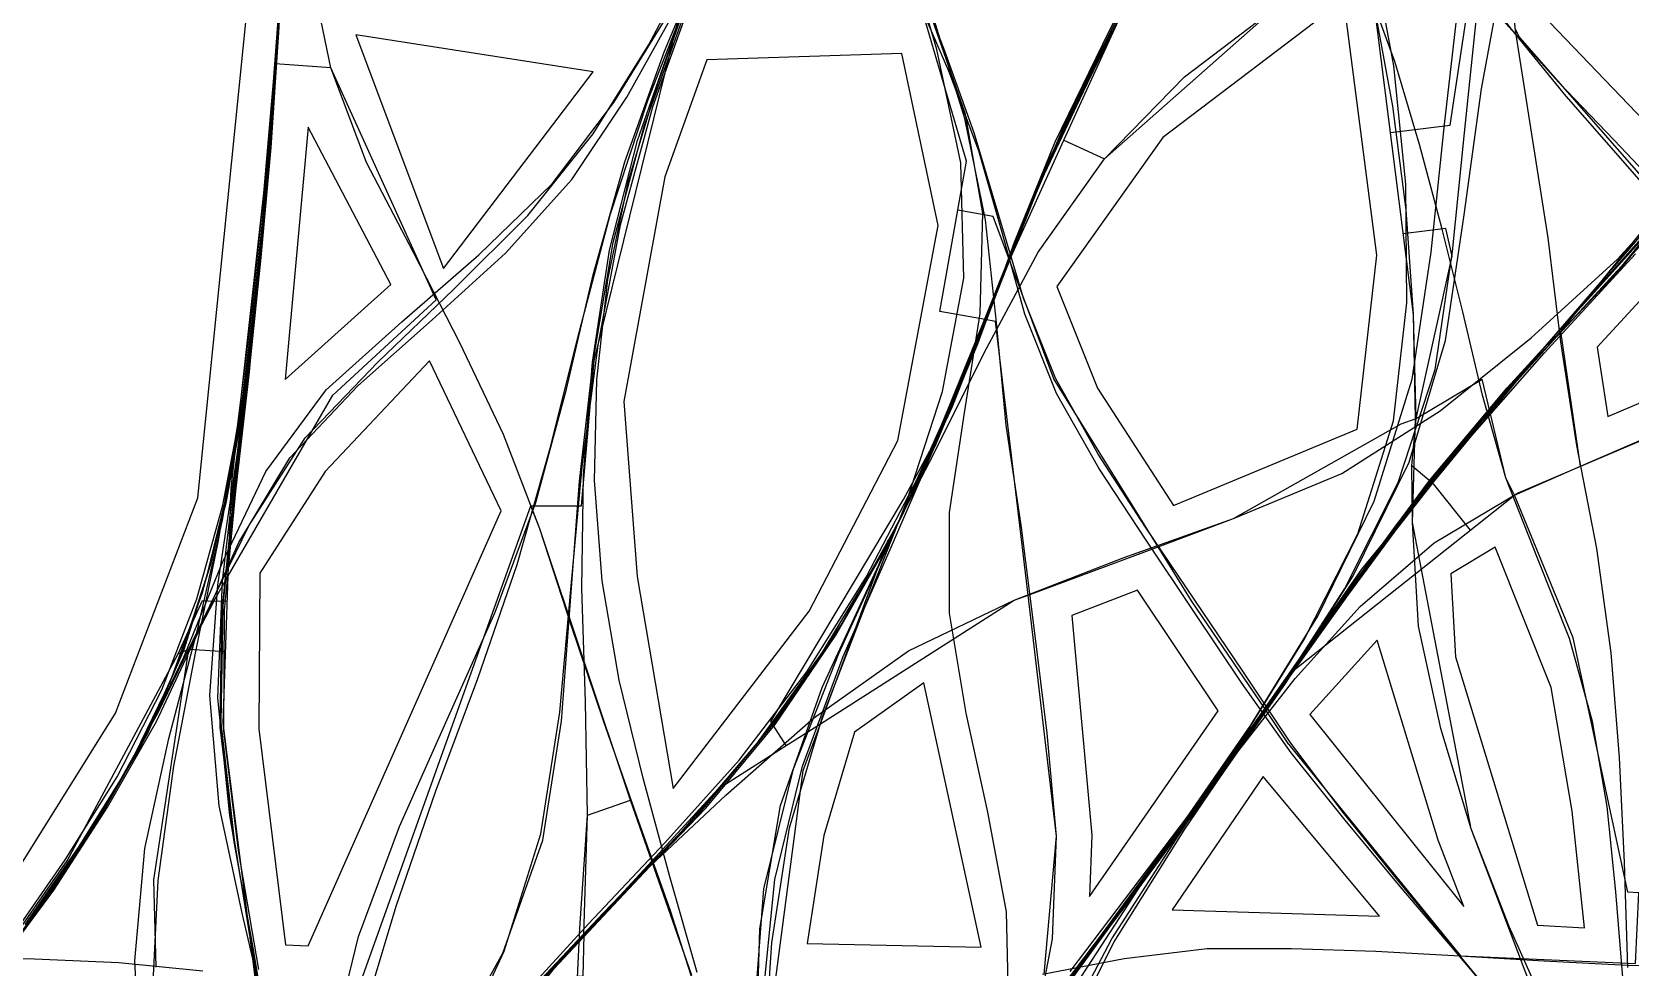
# Model space of a CAD drawing. Header units: metres. Extents: x 465982 to 489928, y 209046 to 231790.
# Drawn here: x 484344 to 486139, y 226952 to 228002 of the extents above; entities that cross this region are included whole.
import ezdxf

# ---------------------------------------------------------------- set-up
doc = ezdxf.new("R2010")
doc.units = ezdxf.units.M
for name, color, linetype in [('WOOL_PARCELS', 32, 'CONTINUOUS'), ('WOOL_ROADS_L1', 30, 'CONTINUOUS'), ('WOOL_ROADS_L2', 94, 'CONTINUOUS'), ('WOOL_THREADS', 8, 'CONTINUOUS')]:
    doc.layers.add(name, color=color, linetype=linetype)

msp = doc.modelspace()

# ---------------------------------------------------------------- linework, layer by layer
at = {"layer": 'WOOL_PARCELS'}
for points in [[(484279.912, 226985.049), (484437.595, 227237.13), (484530.112, 227478.709), (484585.106, 228024.097), (484296.237, 228117.79), (483933.637, 228296.469), (483688.208, 228280.441), (482703.265, 227958.546), (482092.399, 227690.637), (482524.109, 227449.001), (482984.314, 227268.344), (483600.824, 227103.013)], [(486181.786, 227874.634), (486250.374, 227967.36), (486233.603, 228079.565), (486045.257, 228055.392), (486049.322, 228012.626)], [(485626.215, 227470.001), (485832.714, 227555.991), (485854.74, 227751.315), (485817.841, 228037.712), (485614.47, 227883.559), (485495.182, 227716.046), (485540.857, 227601.883)], [(484806.149, 227736.488), (484974.095, 227957.047), (484707.777, 227998.837)], [(485064.21, 227152.33), (485216.914, 227351.555), (485316.414, 227543.133), (485361.778, 227784.717), (485320.997, 227977.895), (485102.091, 227970.661), (485054.849, 227839.264), (485008.584, 227586.901), (485023.601, 227390.564)], [(484628.201, 227611.707), (484746.865, 227718.204), (484654.08, 227894.994)], [(486114.549, 227570.047), (486166.452, 227592.295), (486193.696, 227747.205), (486102.421, 227647.849)], [(484628.499, 226976.956), (484653.977, 226975.574), (484870.967, 227464.186), (484790.333, 227632.681), (484673.245, 227508.325), (484599.79, 227394.074), (484598.685, 227219.279)], [(486035.275, 226998.791), (486088.091, 226996.008), (486074.412, 227126.941), (486050.787, 227265.806), (485987.938, 227423.359), (485937.923, 227393.526), (485943.304, 227300.17)], [(485531.842, 227031.123), (485676.542, 227239.671), (485585.722, 227375.124), (485511.958, 227346.528), (485534.583, 227099.863)], [(485923.64, 227094.233), (485855.072, 227318.923), (485779.604, 227235.404), (485952.647, 227019.814)], [(485410.096, 226974.194), (485345.823, 227270.889), (485267.908, 227215.783), (485233.304, 227099.477), (485214.796, 226978.413)], [(485624.774, 227016.087), (485857.734, 227008.995), (485726.965, 227165.853)]]:
    msp.add_lwpolyline(points, close=True, dxfattribs=at)
at = {"layer": 'WOOL_ROADS_L1'}
for points in [[(486045.025, 226884.986), (485960.945, 227107.175), (485895.075, 227451.213), (485894.209, 227514.569), (485898.891, 227567.93), (485896.005, 227684.608), (485851.752, 228033.888), (485799.633, 228261.404), (485785.652, 228610.49), (485792.572, 228694.643), (485793.088, 228716.105), (485775.981, 228774.444), (485741.162, 228907.332), (485711.42, 228964.492), (485703.202, 228973.355), (485662.198, 229059.09), (485606.294, 229166.532), (485578.6, 229213.045)], [(484564.325, 227391.335), (484567.665, 227489.649), (484611.025, 227881.956), (484629.337, 228144.544), (484675.147, 228536.111), (484777.578, 228736.308)], [(481061.714, 222099.2), (481429.162, 222500.35), (481571.738, 222658.328), (481783.936, 222911.082), (481983.307, 223170.11), (482309.838, 223605.63), (482758.87, 224223.116), (482957.182, 224485.097), (483091.953, 224656.328), (483236.881, 224953.579), (483311.462, 225161.482), (483433.296, 225469.541), (483523.504, 225670.635), (483671.837, 225964.697), (483778.19, 226156.247), (483949.208, 226436.846), (484069.357, 226620.172), (484383.112, 227071.078), (484507.913, 227303.72), (484535.196, 227363.325), (484547.875, 227362.894), (484564.325, 227391.335)], [(484611.165, 226595.793), (484607.808, 226833.314), (484558.706, 227225.882), (484564.325, 227391.335)]]:
    msp.add_lwpolyline(points, dxfattribs=at)
at = {"layer": 'WOOL_ROADS_L2'}
for points in [[(485503.003, 227880.271), (485574.301, 228036.066), (485659.183, 228049.681), (485790.855, 228065.398)], [(485503.003, 227880.271), (485548.773, 227859.325), (485741.396, 228029.279), (485790.855, 228065.398)], [(485870.12, 227888.918), (485937.381, 227897.44), (485962.49, 228064.093)], [(484961.103, 227469.75), (484975.549, 227632.469), (485068.926, 228012.27)], [(485363.795, 227687.947), (485393.575, 227856.739), (485346.75, 228017.291)], [(486009.935, 228005.743), (486014.987, 227995.585), (486178.53, 227809.634)], [(484564.325, 227391.335), (484681.59, 227594.071), (484797.706, 227701.078), (484679.561, 227961.7)], [(484679.561, 227961.7), (484616.891, 227966.071)], [(485442.232, 227745.599), (485503.003, 227880.271)], [(485423.904, 227794.728), (485383.88, 227801.79)], [(486061.573, 227665.746), (486178.53, 227809.634)], [(485442.232, 227745.599), (485423.904, 227794.728)], [(485932.181, 227781.36), (485884.512, 227775.32)], [(485898.891, 227567.93), (485939.653, 227750.361), (485932.181, 227781.36)], [(485414.726, 227678.961), (485442.232, 227745.599)], [(485608.993, 227423.88), (485491.926, 227612.386), (485442.232, 227745.599)], [(485190.976, 227200.569), (485173.79, 227227.558), (485323.112, 227477.017), (485357.563, 227540.477), (485414.726, 227678.961)], [(485414.726, 227678.961), (485363.795, 227687.947)], [(485426.428, 227676.897), (485414.726, 227678.961)], [(485462.911, 227369.583), (485426.428, 227676.897)], [(485755.814, 227280.718), (485838.104, 227398.656), (486042.205, 227646.658), (486061.573, 227665.746)], [(486083.592, 227514.33), (486061.573, 227665.746)], [(485898.891, 227567.93), (485972.996, 227612.025)], [(485999.717, 227501.165), (485972.996, 227612.025)], [(485608.993, 227423.88), (485693.802, 227455.403), (485882.345, 227561.917), (485898.891, 227567.93)], [(486083.592, 227514.33), (486210.992, 227569.4)], [(485918.254, 227494.451), (485894.209, 227514.569)], [(486009.493, 227481.919), (486083.592, 227514.33)], [(485918.254, 227494.451), (485959.587, 227442.337)], [(486009.493, 227481.919), (485999.717, 227501.165)], [(485755.814, 227280.718), (486009.493, 227481.919)], [(486145.537, 226955.805), (486149.096, 227035.332), (486136.892, 227035.878), (486075.277, 227321.482), (486009.493, 227481.919)], [(484714.064, 226937.661), (484904.111, 227469.963), (484961.103, 227469.75)], [(484914.283, 227443.914), (484904.111, 227469.963)], [(485016.159, 227139.279), (484914.283, 227443.914)], [(485229.628, 227225.181), (485305.691, 227431.678)], [(485462.911, 227369.583), (485608.993, 227423.88)], [(485646.697, 227363.166), (485608.993, 227423.88)], [(485447.268, 227363.769), (485462.911, 227369.583)], [(485481.154, 226943.889), (485495.053, 227098.843), (485462.911, 227369.583)], [(484563.342, 227362.369), (484547.875, 227362.894), (484520.109, 227309.035)], [(485229.628, 227225.181), (485447.268, 227363.769)], [(485728.833, 227242.049), (485646.697, 227363.166)], [(484483.057, 226951.699), (484480.75, 227049.871), (484520.109, 227309.035)], [(484507.913, 227303.72), (484520.109, 227309.035)], [(484520.109, 227309.035), (484561.435, 227306.25)], [(485728.833, 227242.049), (485755.814, 227280.718)], [(485510.121, 226946.99), (485668.553, 227155.655), (485728.833, 227242.049)], [(485756.023, 227201.954), (485728.833, 227242.049)], [(485190.976, 227200.569), (485229.628, 227225.181)], [(485210.2, 227172.44), (485229.628, 227225.181)], [(485040.123, 227070.897), (485114.655, 227151.969), (485190.976, 227200.569)], [(485756.023, 227201.954), (485948.681, 226964.32), (486145.537, 226955.805)], [(485179.503, 226939.53), (485210.2, 227172.44)], [(484963.874, 226987.956), (484967.866, 227122.355), (485016.159, 227139.279)], [(485040.123, 227070.897), (485016.159, 227139.279)], [(484963.874, 226987.956), (485040.123, 227070.897)], [(485085.163, 226942.379), (485040.123, 227070.897)], [(484750.906, 226724.345), (484937.859, 226959.659), (484963.874, 226987.956)], [(484963.874, 226987.956), (484962.497, 226941.606), (484819.441, 226931.786)]]:
    msp.add_lwpolyline(points, dxfattribs=at)
at = {"layer": 'WOOL_THREADS'}
for points in [[(485501.981, 226929.492), (485589.116, 227046.82), (485674.813, 227165.5), (485759.355, 227284.653), (485844.449, 227403.556), (485933.116, 227519.448), (486028.911, 227629.535), (486128.295, 227736.659), (486220.903, 227848.969), (486303.121, 227969.345), (486381.367, 228092.235), (486460.499, 228214.484), (486534.281, 228339.608), (486600.243, 228468.835), (486662.552, 228600.23), (486730.745, 228728.75), (486803.601, 228854.638), (486877.026, 228980.164), (486945.109, 229108.634), (487003.349, 229241.889), (487051.903, 229379.168), (487087.746, 229520.234), (487108.829, 229664.416), (487113.838, 229810.294)], [(485493.349, 226848.072), (485559.668, 226980.199), (485638.185, 227105.748), (485721.666, 227228.093), (485807.36, 227348.974), (485895.42, 227468.424), (485988.055, 227584.383), (486085.527, 227696.61), (486182.467, 227809.202), (486270.735, 227928.535), (486353.446, 228051.773), (486435.565, 228175.472), (486512.893, 228301.723), (486582.281, 228432.388), (486644.13, 228566.904), (486702.805, 228703.037), (486752.424, 228842.533), (486784.032, 228987.21), (486794.49, 229135.149), (486801.578, 229283.433), (486808.14, 229431.764), (486816.13, 229580.103), (486828.848, 229727.849)], [(485499.268, 226923.775), (485585.471, 227037.671), (485670.306, 227152.938), (485752.077, 227270.126), (485828.193, 227391.052), (485891.097, 227518.939), (485931.91, 227655.436), (485952.849, 227796.704), (485972.258, 227938.173), (485998.163, 228078.332), (486038.357, 228215.099), (486094.44, 228346.362), (486160.584, 228472.973), (486227.038, 228598.924), (486290.399, 228726.63), (486354.649, 228854.08), (486416.121, 228982.632), (486475.369, 229112.339), (486534.433, 229242.229), (486594.382, 229371.455), (486666.124, 229494.564), (486750.578, 229608.864), (486828.848, 229727.849)], [(484890.286, 226907.668), (484984.653, 227010.559), (485080.879, 227111.773), (485171.341, 227218.241), (485251.017, 227332.814), (485319.108, 227454.366), (485377.831, 227580.608), (485428.296, 227710.14), (485478.847, 227839.47), (485538.966, 227964.899), (485600.975, 228089.256), (485661.499, 228214.338), (485717.745, 228340.855), (485772.071, 228467.955), (485832.293, 228592.357), (485905.574, 228709.796), (485986.2, 228822.055), (486062.068, 228938.076), (486124.519, 229062.002), (486170.237, 229192.841), (486207.47, 229326.483), (486254.804, 229456.254), (486298.078, 229587.753)], [(485460.687, 226874.538), (485546.475, 226989.616), (485631.478, 227105.506), (485713.38, 227223.547), (485788.667, 227345.747), (485851.662, 227474.876), (485894.354, 227612.195), (485915.685, 227754.792), (485930.796, 227898.21), (485947.508, 228041.647), (485970.993, 228183.859), (485995.123, 228326.429), (486014.6, 228469.82), (486031.049, 228613.506), (486050.262, 228756.5), (486085.991, 228896.621), (486127.767, 229035.096), (486167.116, 229174.486), (486204.728, 229314.448), (486252.349, 229450.602), (486298.078, 229587.753)], [(485519.046, 226935.492), (485591.921, 227047.162), (485669.718, 227155.68), (485746.488, 227264.69), (485818.684, 227376.949), (485878.856, 227496.028), (485920.468, 227622.862), (485939.816, 227755.339), (485953.432, 227888.634), (485967.104, 228021.845), (485982.78, 228154.77), (486004.306, 228287.137), (486025.528, 228419.693), (486044.71, 228552.629), (486062.637, 228685.381), (486089.494, 228816.856), (486123.976, 228946.104), (486158.068, 229075.274), (486186.477, 229205.524), (486214.907, 229335.744), (486258.01, 229461.055), (486298.078, 229587.753)], [(484902.875, 226920.801), (484996.644, 227021.149), (485090.779, 227120.889), (485178.482, 227226.404), (485255.582, 227339.796), (485321.684, 227459.827), (485379.166, 227584.214), (485429.045, 227711.691), (485479.113, 227838.967), (485538.276, 227962.522), (485598.978, 228085.144), (485657.704, 228208.659), (485710.994, 228334.269), (485753.293, 228463.564), (485785.301, 228596.074), (485805.393, 228730.91), (485818.549, 228866.894), (485832.038, 229002.765), (485855.972, 229137.277), (485897.873, 229267.513), (485962.894, 229387.257), (486025.854, 229508.781)], [(485157.544, 226854.641), (485161.688, 226994.954), (485184.948, 227133.465), (485231.702, 227265.646), (485290.567, 227393.035), (485349.456, 227520.437), (485404.324, 227649.741), (485454.198, 227781.131), (485509.55, 227910.446), (485572.914, 228036.271), (485635.787, 228162.451), (485693.581, 228291.235), (485739.4, 228424.517), (485775.398, 228561.125), (485799.816, 228700.296), (485816.375, 228840.861), (485832.906, 228981.273), (485858.41, 229120.585), (485898.851, 229256.527), (485962.609, 229382.21), (486025.854, 229508.781)], [(485495.288, 226866.02), (485557.237, 226983.635), (485629.38, 227095.631), (485703.176, 227206.501), (485773.125, 227319.682), (485833.374, 227438.389), (485873.476, 227565.341), (485888.423, 227697.893), (485887.38, 227831.183), (485873.991, 227963.837), (485849.714, 228094.877), (485818.659, 228224.331), (485792.657, 228355.06), (485788.857, 228488.175), (485797.687, 228621.008), (485810.311, 228753.406), (485822.377, 228885.667), (485837.234, 229017.453), (485862.335, 229147.843), (485903.5, 229273.962), (485965.64, 229390.47), (486025.854, 229508.781)], [(486136.878, 226951.497), (486132.973, 227069.313), (486127.436, 227187.096), (486118.037, 227304.748), (486102.062, 227421.732), (486079.66, 227537.686), (486061.536, 227653.951), (486047.24, 227770.625), (486028.947, 227887.152), (486010.554, 228003.506), (485999.433, 228120.488), (485999.924, 228238.325), (486002.802, 228356.204), (486002.172, 228474.13), (485994.783, 228591.747), (485974.881, 228707.608), (485948.669, 228822.062), (485926.487, 228937.846), (485917.382, 229055.283), (485924.606, 229172.897), (485946.165, 229288.599), (485986.228, 229398.297), (486025.854, 229508.781)], [(484807.392, 226849.624), (484872.878, 226967.396), (484917.639, 227094.524), (484938.519, 227227.963), (484948.667, 227362.653), (484958.726, 227497.442), (484974.319, 227631.906), (484996.772, 227765.443), (485031.651, 227896.1), (485077.247, 228023.444), (485127.539, 228149.076), (485176.417, 228275.222), (485212.511, 228405.234), (485241.165, 228537.297), (485265.853, 228670.457), (485284.346, 228804.387), (485311.012, 228936.635), (485366.371, 229059.871), (485462.589, 229154.441), (485572.974, 229232.24), (485678.509, 229317.494), (485763.171, 229424.214)], [(485155.37, 226900.865), (485165.869, 227039.565), (485199.203, 227174.576), (485250.207, 227303.863), (485308.173, 227430.278), (485364.454, 227557.452), (485417.025, 227686.112), (485468.304, 227815.105), (485528, 227940.65), (485589.069, 228065.56), (485648.004, 228191.871), (485701.6, 228320.514), (485744.782, 228452.77), (485778.027, 228588.206), (485796.995, 228726.416), (485803.387, 228865.974), (485799.992, 229005.602), (485793.022, 229145.444), (485780.849, 229285.133), (485763.171, 229424.214)], [(485165.423, 226919.454), (485178.402, 227050.12), (485209.591, 227177.555), (485255.169, 227300.487), (485307.867, 227420.592), (485360.202, 227540.926), (485410.217, 227662.209), (485456.833, 227784.808), (485508.318, 227905.689), (485566.327, 228023.74), (485623.842, 228142.04), (485677.892, 228262.209), (485723.371, 228385.598), (485759.072, 228512.256), (485783.56, 228641.392), (485796.537, 228772.161), (485800.062, 228903.302), (485795.446, 229034.103), (485784.584, 229164.616), (485774.839, 229294.447), (485763.171, 229424.214)], [(486051.496, 226890.21), (486003.671, 226997.556), (485960.945, 227107.175), (485926.612, 227219.681), (485901.797, 227334.588), (485895.075, 227451.213), (485898.097, 227567.919), (485896.154, 227685.123), (485887.959, 227802.265), (485872.955, 227918.725), (485851.308, 228034.236), (485822.104, 228147.652), (485793.002, 228261.054), (485778.065, 228376.69), (485780.904, 228493.36), (485790.371, 228609.71), (485798.25, 228726.042), (485800.64, 228842.812), (485797.426, 228959.573), (485791.826, 229076.431), (485783.139, 229193.188), (485774.047, 229308.549), (485763.171, 229424.214)], [(484679.507, 226858.571), (484710.631, 226986.195), (484756.67, 227109.597), (484810.161, 227230.047), (484864.248, 227350.261), (484909.782, 227473.727), (484944.383, 227600.782), (484974.391, 227729.246), (485009.855, 227856.226), (485054.377, 227980.385), (485105.534, 228102.023), (485155.99, 228224.166), (485197.565, 228349.423), (485227.815, 228477.657), (485251.036, 228607.415), (485267.282, 228738.106), (485279.139, 228869.027), (485304.565, 228997.809), (485371.681, 229109.824), (485452.078, 229212.891), (485507.969, 229331.971)], [(484816.146, 226844.803), (484874.195, 226969.888), (484915.545, 227101.553), (484936.861, 227238.239), (484949.048, 227375.968), (484961.763, 227513.489), (484980.056, 227650.11), (485004.874, 227785.487), (485041.223, 227917.988), (485087.611, 228047.01), (485137.143, 228174.782), (485185.229, 228303.083), (485220.637, 228435.33), (485247.948, 228569.515), (485268.817, 228705.025), (485282.844, 228841.209), (485306.715, 228975.899), (485368.118, 229097.521), (485447.182, 229208.795), (485507.969, 229331.971)], [(485166.323, 226849.115), (485174.992, 226979.143), (485194.71, 227108.125), (485231.83, 227232.889), (485278.921, 227354.094), (485326.631, 227474.95), (485366.903, 227598.207), (485390.808, 227725.51), (485387.268, 227855.002), (485360.414, 227982.21), (485323.75, 228107.168), (485286.261, 228232.173), (485258.466, 228359.411), (485250.894, 228488.866), (485258.42, 228618.199), (485270.929, 228747.008), (485285.358, 228875.37), (485314.184, 229001.115), (485379.761, 229111.338), (485455.58, 229214.419), (485507.969, 229331.971)], [(485468.732, 226870.286), (485490.451, 226983.417), (485495.053, 227098.843), (485484.441, 227214.539), (485470.084, 227329.917), (485455.609, 227445.307), (485438.479, 227560.317), (485427.377, 227675.811), (485414.934, 227790.962), (485391.792, 227904.65), (485357.322, 228015.735), (485319.273, 228125.638), (485283.299, 228236.23), (485258.811, 228349.563), (485252.302, 228465.112), (485260.742, 228580.545), (485274.537, 228695.252), (485286.213, 228809.915), (485303.167, 228923.85), (485337.713, 229033.864), (485400.274, 229130.081), (485464.357, 229224.921), (485507.969, 229331.971)], [(486195.136, 227784.025), (486131.564, 227856.77), (486067.584, 227929.989), (486006.287, 228005.149), (485946.893, 228081.449), (485891.028, 228160.144), (485841.85, 228243.461), (485804.122, 228332.555), (485787.497, 228427.807), (485784.086, 228524.441), (485784.392, 228621.164), (485779.919, 228717.647), (485766.537, 228813.683), (485741.162, 228907.332), (485702.089, 228996.269), (485654.269, 229081.014), (485603.399, 229164.154), (485552.332, 229245.555), (485507.969, 229331.971)], [(484611.65, 226833.498), (484592.346, 226964.183), (484571.111, 227094.736), (484556.252, 227226.103), (484558.488, 227357.814), (484571.859, 227488.754), (484587.46, 227619.444), (484599.911, 227750.691), (484611.828, 227881.887), (484621.289, 228013.132), (484629.394, 228144.457), (484637.863, 228275.935), (484649.376, 228407.246), (484670.776, 228537.353), (484723.263, 228657.267), (484796.753, 228765.605), (484881.65, 228865.51), (484979.462, 228952.964), (485084.916, 229031.843), (485181.708, 229122.183), (485256.588, 229232.801)], [(484713.854, 226890.314), (484752.741, 227020.347), (484796.975, 227148.753), (484844.813, 227275.815), (484888.986, 227404.111), (484925.87, 227534.491), (484958.871, 227665.855), (484993.377, 227796.616), (485035.663, 227924.981), (485084.603, 228050.686), (485136.268, 228175.277), (485185.777, 228300.707), (485221.548, 228430.553), (485249.561, 228562.417), (485269.982, 228695.749), (485275.17, 228830.227), (485270.267, 228964.648), (485269.508, 229098.302), (485256.588, 229232.801)], [(484953.26, 226868.421), (484959.375, 226995.407), (484967.866, 227122.355), (484965.587, 227249.859), (484961.613, 227377.244), (484963.325, 227504.404), (484973.704, 227631.179), (484992.59, 227756.934), (485024.012, 227880.046), (485066.184, 227999.868), (485113.854, 228117.746), (485161.728, 228235.619), (485200.842, 228356.366), (485230.592, 228479.368), (485255.074, 228603.528), (485271.472, 228728.913), (485275.812, 228855.17), (485272.154, 228981.473), (485272.149, 229106.802), (485256.588, 229232.801)], [(485441.44, 226900.631), (485438.562, 227013.719), (485417.647, 227125.706), (485393.525, 227237.055), (485374.559, 227349.235), (485374.686, 227462.488), (485391.381, 227574.288), (485409.199, 227685.681), (485412.119, 227798.282), (485392.803, 227909.596), (485355.307, 228016.646), (485311.131, 228121.19), (485269.235, 228226.64), (485244.535, 228336.892), (485241.106, 228449.632), (485253.186, 228561.731), (485269.735, 228673.344), (485278.409, 228785.663), (485279.792, 228897.959), (485276.464, 229010), (485273.627, 229121.22), (485256.588, 229232.801)], [(484304.356, 226953.535), (484365.765, 227036.966), (484422.291, 227123.716), (484473.344, 227213.687), (484514.6, 227308.328), (484545.48, 227406.985), (484568.563, 227507.684), (484584.741, 227609.623), (484595.676, 227712.562), (484605.704, 227815.61), (484614.397, 227918.662), (484621.584, 228021.638), (484627.777, 228124.446), (484633.227, 228227.304), (484638.247, 228330.177), (484644.278, 228432.973), (484657.004, 228535.119), (484696.416, 228628.995), (484752.77, 228713.77), (484815.011, 228794.344), (484880.231, 228872.67), (484948.033, 228949.165), (485005.744, 229033.687), (485033.666, 229133.387)], [(484478.97, 226919.637), (484485.608, 227049.127), (484503.052, 227177.288), (484527.339, 227304.194), (484553.104, 227430.942), (484574.791, 227558.501), (484590.795, 227687.223), (484603.827, 227816.455), (484614.949, 227945.772), (484624.865, 228075.078), (484634.803, 228204.385), (484646.957, 228333.634), (484664.971, 228462.143), (484695.412, 228588.064), (484753.832, 228702.714), (484827.256, 228808.439), (484905.936, 228909.955), (484979.911, 229015.175), (485033.666, 229133.387)], [(484614.028, 226843.681), (484593.084, 226969.389), (484570.649, 227094.915), (484555.197, 227221.408), (484556.987, 227348.355), (484569.737, 227474.66), (484584.518, 227600.909), (484597.037, 227727.624), (484608.637, 227854.533), (484618.298, 227981.718), (484626.161, 228108.993), (484633.215, 228236.375), (484641.014, 228363.699), (484654.921, 228490.373), (484694.621, 228610.09), (484759.433, 228717.726), (484834.903, 228818.052), (484914.558, 228914.666), (484988.059, 229015.931), (485033.666, 229133.387)], [(484598.527, 226949.255), (484575.746, 227082.602), (484559.212, 227216.985), (484560.066, 227352.115), (484572.626, 227486.452), (484587.965, 227620.469), (484600.364, 227755.078), (484612.418, 227889.705), (484622.229, 228024.299), (484631.027, 228158.817), (484640.889, 228293.46), (484655.043, 228427.841), (484681.387, 228560.245), (484740.692, 228680.856), (484816.431, 228792.176), (484897.201, 228900.032), (484974.838, 229010.487), (485033.666, 229133.387)], [(485090.99, 226945.924), (485059.873, 227054.691), (485030.365, 227163.953), (485003.42, 227274.138), (484984.398, 227385.733), (484975.783, 227498.358), (484978.43, 227611.358), (484990.916, 227723.952), (485014.064, 227834.736), (485046.554, 227943.122), (485084.126, 228049.575), (485123.138, 228155.496), (485157.514, 228263.045), (485174.743, 228374.441), (485163.799, 228486.309), (485124.939, 228592.13), (485082.339, 228696.64), (485043.415, 228802.593), (485015.58, 228911.813), (485024.67, 229022.031), (485033.666, 229133.387)], [(486182.554, 227815.899), (486121.632, 227880.32), (486059.75, 227944.785), (486000.296, 228011.264), (485940.833, 228077.402), (485881.247, 228143.198), (485822.812, 228210.348), (485766.077, 228279.029), (485709.976, 228347.605), (485648.254, 228411.428), (485582.16, 228471.774), (485515.734, 228531.746), (485449.876, 228592.277), (485386.284, 228655.003), (485333.579, 228726.184), (485299.856, 228807.486), (485274.846, 228891.554), (485235.752, 228969.742), (485170.338, 229026.305), (485095.856, 229070.811), (485033.666, 229133.387)], [(484299.603, 226946.942), (484359.807, 227029.461), (484416.037, 227114.667), (484467.134, 227202.817), (484508.95, 227295.412), (484540.47, 227391.823), (484564.536, 227490.067), (484581.841, 227589.701), (484593.867, 227690.356), (484603.627, 227791.514), (484612.999, 227892.659), (484620.279, 227993.842), (484626.071, 228095.15), (484630.99, 228196.565), (484635.187, 228298.058), (484639.238, 228399.644), (484647.101, 228501.19), (484677.361, 228596.606), (484730.827, 228680.826), (484789.73, 228761.279), (484841.496, 228846.467), (484868.713, 228942.474), (484857.884, 229043.41)], [(484466.015, 226832.2), (484459.454, 226958.966), (484470.625, 227085.111), (484497.63, 227208.462), (484529.617, 227330.459), (484557.649, 227453.568), (484579.206, 227578.262), (484594.363, 227704.081), (484606.896, 227830.136), (484616.911, 227956.363), (484625.026, 228082.442), (484632.937, 228208.5), (484642.652, 228334.423), (484657.883, 228459.727), (484686.337, 228582.529), (484744.09, 228693.509), (484809.079, 228800.453), (484853.985, 228917.133), (484857.884, 229043.41)], [(484608.604, 226889.032), (484580.129, 227010.805), (484554.034, 227133.031), (484543.545, 227256.887), (484552.523, 227380.539), (484570.764, 227503.015), (484588.622, 227625.461), (484601.103, 227748.809), (484612.379, 227872.244), (484620.605, 227995.995), (484626.344, 228119.873), (484629.954, 228243.846), (484632.471, 228367.774), (484641.058, 228491.145), (484681.702, 228606.363), (484749.974, 228707.307), (484820.186, 228807.051), (484863.73, 228920.537), (484857.884, 229043.41)], [(484610.238, 226860.596), (484588.552, 226991.452), (484566.059, 227122.111), (484552.716, 227253.85), (484557.861, 227385.756), (484573.136, 227516.552), (484588.781, 227647.245), (484602.153, 227778.154), (484614.045, 227909.072), (484622.608, 228040.177), (484629.363, 228171.259), (484637.186, 228302.397), (484649.317, 228433.289), (484674.873, 228562.176), (484734.5, 228678.626), (484802.916, 228790.085), (484851.052, 228911.45), (484857.884, 229043.41)], [(485095.649, 226907.29), (485061.171, 227015.056), (485023.185, 227121.404), (484985.767, 227228.441), (484949.59, 227335.974), (484914.283, 227443.914), (484873.597, 227550.099), (484824.35, 227653.005), (484772.442, 227754.378), (484719.415, 227855.413), (484679.561, 227961.7), (484656.667, 228072.565), (484647.308, 228185.512), (484646.743, 228298.891), (484652.464, 228412.26), (484667.028, 228524.903), (484707.041, 228629.705), (484763.693, 228726.571), (484819.441, 228823.905), (484854.633, 228930.053), (484857.884, 229043.41)], [(486182.754, 227815.628), (486121.345, 227880.573), (486058.929, 227945.514), (485999.054, 228012.578), (485939.204, 228079.355), (485879.275, 228145.897), (485820.552, 228213.937), (485763.452, 228283.525), (485707.052, 228353.18), (485644.936, 228417.923), (485578.292, 228479.066), (485511.225, 228539.848), (485444.873, 228601.451), (485381.152, 228665.731), (485328.836, 228738.806), (485293.095, 228820.731), (485258.423, 228902.814), (485201.805, 228971.489), (485117.184, 228998.536), (485028.393, 228998.599), (484939.563, 229004.33), (484857.884, 229043.41)], [(484884.699, 226908.453), (484968.928, 227000.536), (485054.872, 227091.24), (485138.456, 227184.334), (485214.524, 227283.576), (485281.099, 227389.529), (485338.779, 227500.587), (485389.975, 227614.71), (485435.008, 227731.072), (485481.135, 227846.912), (485534.948, 227959.701), (485589.75, 228071.884), (485644.289, 228184.486), (485696.667, 228298.105), (485745.537, 228413.012), (485798.486, 228526.365), (485861.432, 228634.59), (485937.045, 228734.504), (486012.841, 228834.059), (486088.329, 228934.099), (486161.862, 229035.641)], [(484851.44, 226863.413), (484932.97, 226953.862), (485016.595, 227042.565), (485101.006, 227130.412), (485178.599, 227224.116), (485246.928, 227324.642), (485307.215, 227430.064), (485359.673, 227539.576), (485406.348, 227651.626), (485447.807, 227765.748), (485493.301, 227878.601), (485546.846, 227988.392), (485601.289, 228097.512), (485653.971, 228207.355), (485703.97, 228318.069), (485751.055, 228429.766), (485802.179, 228540.015), (485863.485, 228644.957), (485938.516, 228740.613), (486013.064, 228836.299), (486086.308, 228933.142), (486156.577, 229032.314)], [(484898.074, 226919.548), (484985.446, 227012.405), (485073.997, 227104.236), (485157.226, 227200.9), (485231.526, 227304.635), (485297.478, 227413.908), (485356.492, 227527.294), (485413.663, 227641.808), (485474.235, 227754.653), (485548.773, 227859.325), (485638.661, 227951.407), (485741.396, 228029.279), (485846.796, 228103.17), (485951.607, 228177.327), (486052.587, 228256.884), (486155.449, 228334.299)], [(485499.344, 226927.061), (485565.244, 227014.125), (485630.382, 227102.058), (485695.649, 227190.001), (485763.015, 227275.898), (485836.223, 227356.916), (485919.201, 227428.303), (486013.449, 227484.519), (486114.94, 227527.284), (486216.126, 227570.658), (486317.778, 227613.104), (486422.02, 227649.247), (486526.358, 227686.6), (486628.375, 227729.845), (486717.137, 227793.853), (486791.007, 227874.631), (486857.975, 227961.89), (486912.033, 228057.193), (486947.27, 228160.483), (486961.89, 228267.807)], [(484336.079, 226999.696), (484396.566, 227087.206), (484452.781, 227177.54), (484499.468, 227272.783), (484535.314, 227372.448), (484562.095, 227474.752), (484580.87, 227578.938), (484593.663, 227684.226), (484603.983, 227789.908), (484613.632, 227895.546), (484620.983, 228001.289), (484626.968, 228106.92)], [(484295.891, 226941.138), (484364.739, 227036.091), (484427.725, 227134.94), (484484.968, 227237.119), (484535.997, 227342.342), (484587.228, 227447.497), (484650.625, 227546.105), (484732.256, 227631.16), (484817.292, 227712.709), (484900.794, 227795.868), (484974.273, 227887.522), (485036.584, 227986.977), (485091.609, 228090.68)], [(486002.238, 226898.842), (485940.283, 226974.109), (485878.288, 227049.419), (485817.148, 227125.593), (485758.117, 227203.397), (485704.302, 227284.109), (485649.412, 227364.881), (485594.859, 227445.828), (485541.779, 227527.839), (485493.891, 227613.049), (485457.846, 227703.144), (485430.164, 227795.812), (485402.449, 227888.732), (485369.429, 227980.568), (485334.634, 228071.81)], [(486131.149, 226940.293), (486123.553, 227036.31), (486113.524, 227132.306), (486097.307, 227227.63), (486071.276, 227320.937), (486035.333, 227411.042), (485999.717, 227501.165), (485973.568, 227593.913), (485951.527, 227687.85), (485927.672, 227781.887), (485902.591, 227875.578), (485875.04, 227968.679), (485841.691, 228059.907)], [(486006.047, 226894.672), (485943.823, 226968.759), (485881.177, 227042.496), (485819.155, 227116.891), (485758.634, 227192.444), (485703.181, 227270.794), (485649.315, 227351.132), (485595.597, 227431.387), (485542.556, 227512.097), (485494.706, 227595.94), (485459.343, 227684.958), (485433.778, 227776.658), (485407.779, 227868.385), (485373.978, 227957.899), (485336.196, 228045.674)], [(484302.238, 226949.371), (484368.277, 227038.36), (484428.696, 227131.259), (484483.435, 227227.56), (484530.565, 227327.612), (484576.16, 227428.547), (484633.414, 227523.582), (484709.804, 227604.713), (484793.233, 227678.81), (484875.902, 227753.644), (484950.266, 227836.449), (485011.942, 227928.699), (485066.094, 228025.235)], [(484318.418, 226982.225), (484381.113, 227072.431), (484439.378, 227165.576), (484489.787, 227263.083), (484528.912, 227365.247), (484558.291, 227470.544), (484578.653, 227578.043), (484592.388, 227686.757), (484603.454, 227795.944), (484613.454, 227905.121), (484621.365, 228014.275)], [(484341.187, 227004.832), (484405.691, 227099.421), (484464.919, 227197.294), (484514.318, 227300.003), (484557.405, 227405.527), (484606.632, 227508.271), (484674.206, 227599.977), (484759.464, 227676.493), (484845.952, 227751.628), (484928.141, 227831.565), (484997.485, 227922.633), (485057.417, 228019.831)], [(484850.469, 226862.03), (484937.183, 226960.264), (485027.543, 227055.233), (485123.267, 227144.839), (485221.692, 227231.426), (485328.661, 227307.08), (485447.268, 227363.769), (485569.921, 227411.317), (485693.802, 227455.403), (485815.405, 227506.041), (485926.047, 227576.515), (486028.337, 227658.465), (486125.414, 227746.935), (486213.565, 227843.697)], [(485493.171, 226915.697), (485581.538, 227035.065), (485668.656, 227155.569), (485754.149, 227276.992), (485839.985, 227398.082), (485929.41, 227516.134), (486026.91, 227627.613), (486128.374, 227735.672), (486222.608, 227849.307)], [(485515.848, 226947.215), (485597.691, 227056.24), (485677.084, 227167.022), (485755.119, 227278.323), (485833.373, 227389.481), (485914.068, 227498.396), (486001.093, 227602.174), (486092.762, 227702.306), (486183.78, 227803.145)], [(485513.169, 226943.41), (485593.492, 227049.942), (485672.133, 227158.009), (485749.378, 227266.782), (485826.787, 227375.475), (485905.49, 227483.343), (485989.153, 227587.666), (486078.326, 227687.731), (486167.7, 227787.588)], [(485476.78, 226890.012), (485557.759, 227001.113), (485638.228, 227112.88), (485717.733, 227225.498), (485796.823, 227338.363), (485878.012, 227449.902), (485964.561, 227557.452), (486057.02, 227660.012), (486150.685, 227761.595)], [(485494.564, 226917.994), (485584.257, 227039.794), (485672.902, 227162.669), (485760.721, 227285.933), (485849.642, 227408.422), (485942.823, 227527.503), (486042.754, 227641.223), (486145.404, 227752.962)], [(485479.079, 226943.805), (485570.823, 226961.557), (485664.157, 226972.532), (485758.958, 226972.526), (485853.695, 226969.642), (485948.151, 226964.445), (486042.581, 226958.893), (486136.548, 226953.943), (486230.612, 226952.125), (486325.357, 226951.84), (486420.081, 226954.674), (486513.303, 226966.975), (486606.158, 226978.647), (486701.037, 226982.88), (486795.944, 226985.043), (486890.96, 226984.276), (486985.84, 226983.16), (487080.469, 226978.092), (487173.327, 226960.844), (487263.376, 226933.238)], [(484252.255, 226962.7), (484346.705, 226960.927), (484441.258, 226957.026), (484535.765, 226947.601)]]:
    msp.add_lwpolyline(points, dxfattribs=at)

doc.saveas('drawing.dxf')
